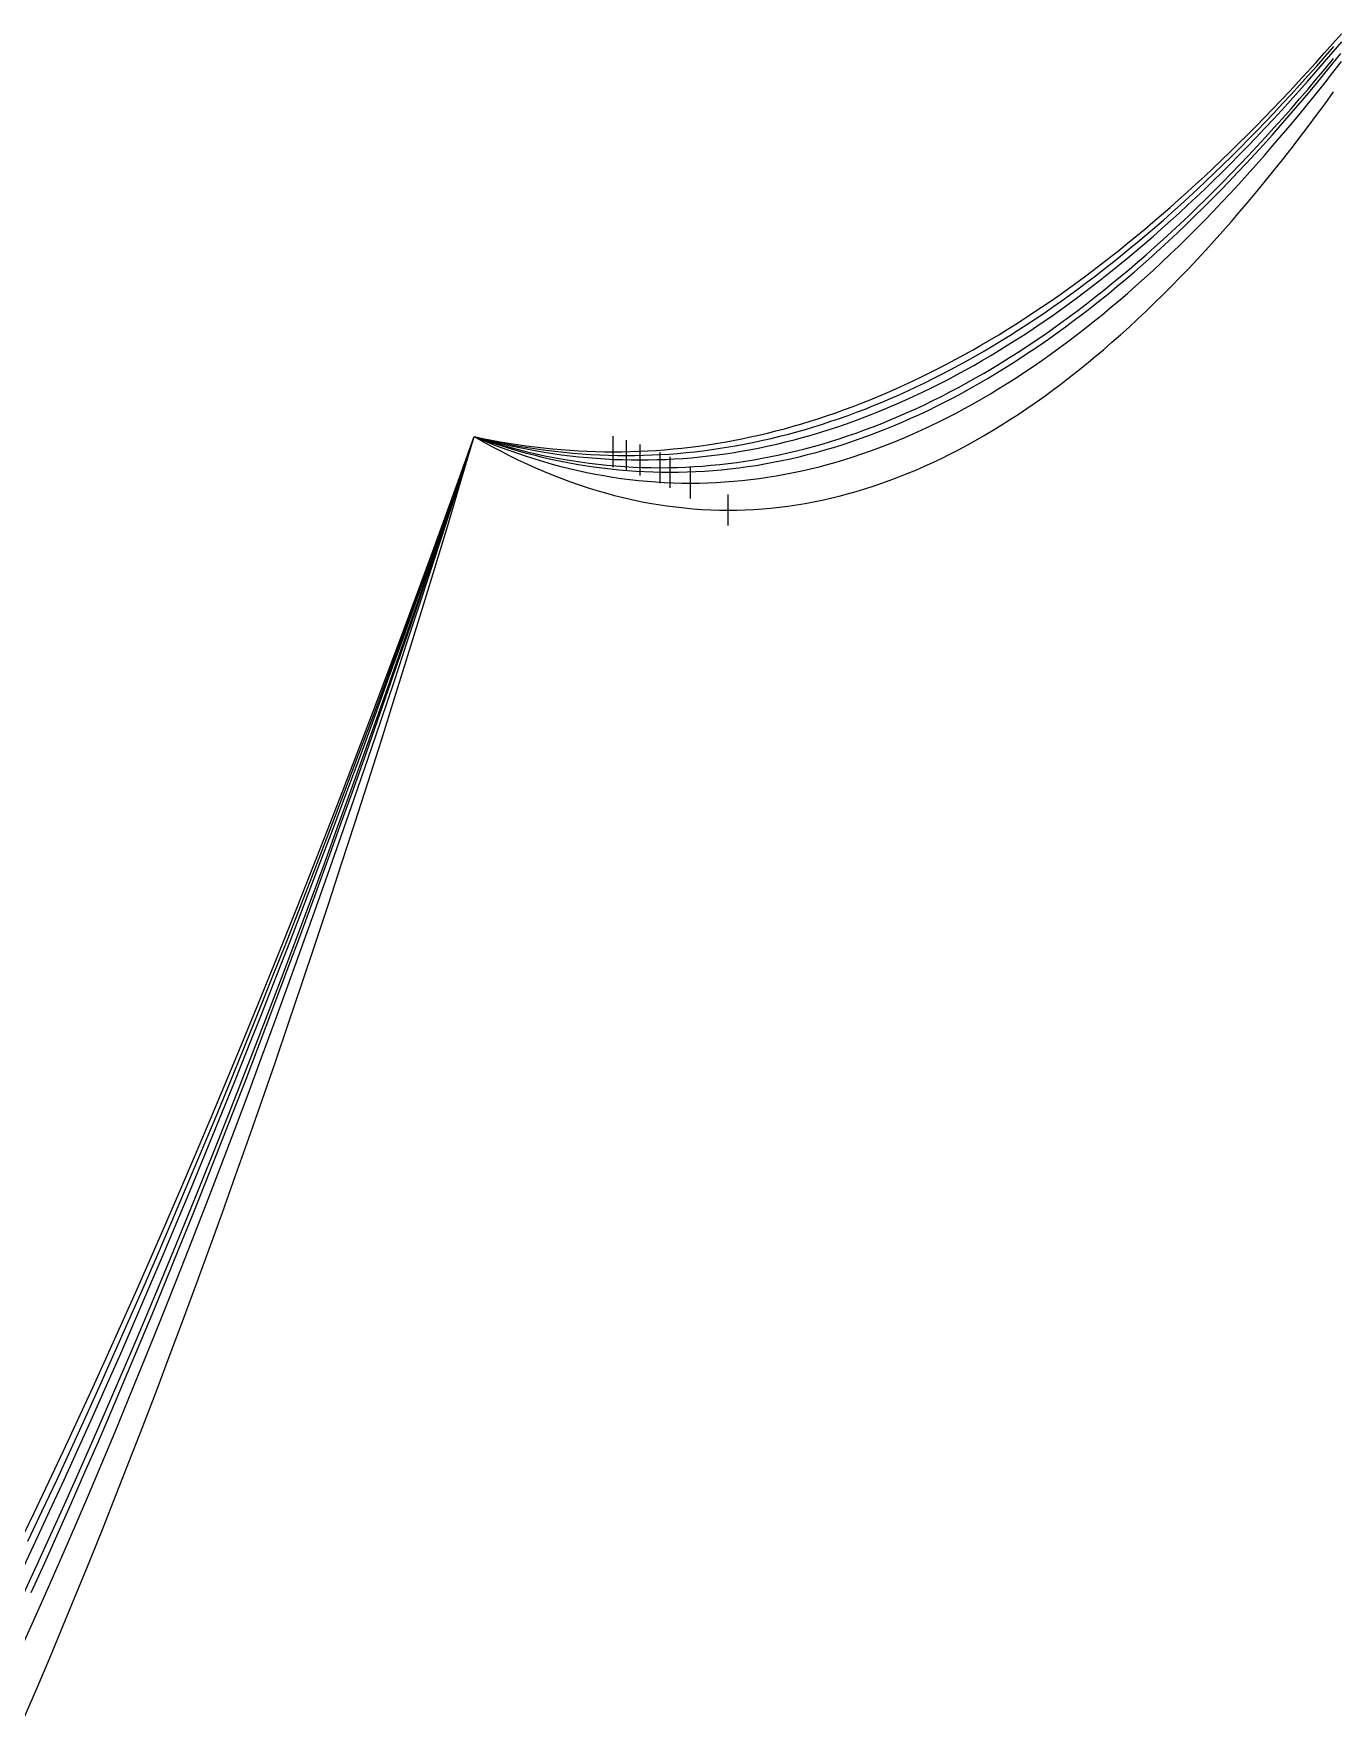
# Model space of a CAD drawing. Header units: metres. Extents: x -87 to 28195, y -4474 to 524.
# Drawn here: x 6958 to 7377, y -248 to 296 of the extents above; entities that cross this region are included whole.
import ezdxf

# ---------------------------------------------------------------- set-up
doc = ezdxf.new("R2010")
doc.units = ezdxf.units.M
for name, color, linetype in [('CATENARIES_-10_bare', 7, 'Continuous'), ('CATENARIES_-10_ICE', 7, 'Continuous'), ('CATENARIES_-19_bare', 7, 'Continuous'), ('CATENARIES_-19_HEAVY_ICE', 7, 'Continuous'), ('CATENARIES_0', 7, 'Continuous'), ('CATENARIES_0_ICE', 7, 'Continuous'), ('CATENARIES_50_theoretical', 7, 'Continuous')]:
    doc.layers.add(name, color=color, linetype=linetype)

msp = doc.modelspace()

# ---------------------------------------------------------------- linework, layer by layer
at = {"layer": 'CATENARIES_-10_bare'}
msp.add_line((7149.12, 154.78), (7149.12, 164.78), dxfattribs=at)
for points in [[(7099.92, 165.9, 0), (7102.81, 165.2, 0), (7105.71, 164.55, 0), (7108.6, 163.93, 0), (7111.5, 163.36, 0), (7114.39, 162.83, 0), (7117.28, 162.34, 0), (7120.18, 161.9, 0), (7123.07, 161.5, 0), (7125.97, 161.14, 0), (7128.86, 160.82, 0), (7131.76, 160.54, 0), (7134.65, 160.31, 0), (7137.54, 160.12, 0), (7140.44, 159.97, 0), (7143.33, 159.87, 0), (7146.23, 159.8, 0), (7149.12, 159.78, 0), (7151.87, 159.8, 0), (7154.63, 159.86, 0), (7157.38, 159.95, 0), (7160.13, 160.09, 0), (7162.88, 160.26, 0), (7165.64, 160.47, 0), (7168.39, 160.72, 0), (7171.14, 161.01, 0), (7173.9, 161.33, 0), (7176.65, 161.7, 0), (7179.4, 162.1, 0), (7182.15, 162.54, 0), (7184.91, 163.02, 0), (7187.66, 163.54, 0), (7190.41, 164.09, 0), (7193.17, 164.69, 0), (7195.92, 165.32, 0), (7198.67, 165.99, 0), (7201.43, 166.7, 0), (7204.18, 167.44, 0), (7206.93, 168.23, 0), (7209.68, 169.05, 0), (7212.44, 169.92, 0), (7215.19, 170.82, 0), (7217.94, 171.75, 0), (7220.7, 172.73, 0), (7223.45, 173.75, 0), (7226.2, 174.8, 0), (7228.95, 175.89, 0), (7231.71, 177.02, 0), (7234.46, 178.19, 0), (7237.21, 179.4, 0), (7239.97, 180.64, 0), (7242.72, 181.93, 0), (7245.47, 183.25, 0), (7248.23, 184.61, 0), (7250.98, 186.01, 0), (7253.73, 187.45, 0), (7256.48, 188.92, 0), (7259.24, 190.44, 0), (7261.99, 191.99, 0), (7264.74, 193.58, 0), (7267.5, 195.21, 0), (7270.25, 196.88, 0), (7273, 198.58, 0), (7275.76, 200.33, 0), (7278.51, 202.11, 0), (7281.26, 203.93, 0), (7284.01, 205.79, 0), (7286.77, 207.69, 0), (7289.52, 209.62, 0), (7292.27, 211.6, 0), (7295.03, 213.61, 0), (7297.78, 215.66, 0), (7300.53, 217.75, 0), (7303.28, 219.88, 0), (7306.04, 222.05, 0), (7308.79, 224.25, 0), (7311.54, 226.5, 0), (7314.3, 228.78, 0), (7317.05, 231.1, 0), (7319.8, 233.46, 0), (7322.56, 235.85, 0), (7325.31, 238.29, 0), (7328.06, 240.76, 0), (7330.81, 243.28, 0), (7333.57, 245.83, 0), (7336.32, 248.42, 0), (7339.07, 251.05, 0), (7341.83, 253.71, 0), (7344.58, 256.42, 0), (7347.33, 259.16, 0), (7350.08, 261.94, 0), (7352.84, 264.76, 0), (7355.59, 267.62, 0), (7358.34, 270.52, 0), (7361.1, 273.46, 0), (7363.85, 276.43, 0), (7366.6, 279.45, 0), (7369.36, 282.5, 0), (7372.11, 285.59, 0), (7374.86, 288.72, 0), (7377.61, 291.88, 0)], [(6955.75, -190.97, 0), (6960.4, -181.15, 0), (6965.05, -171.21, 0), (6969.7, -161.16, 0), (6974.35, -150.99, 0), (6979, -140.72, 0), (6983.65, -130.33, 0), (6988.3, -119.84, 0), (6992.95, -109.22, 0), (6997.6, -98.5, 0), (7002.25, -87.67, 0), (7006.91, -76.72, 0), (7011.56, -65.66, 0), (7016.21, -54.49, 0), (7020.86, -43.2, 0), (7025.51, -31.81, 0), (7030.16, -20.3, 0), (7034.81, -8.68, 0), (7039.46, 3.06, 0), (7044.11, 14.91, 0), (7048.76, 26.87, 0), (7053.41, 38.94, 0), (7058.06, 51.13, 0), (7062.71, 63.43, 0), (7067.36, 75.84, 0), (7072.02, 88.36, 0), (7076.67, 101, 0), (7081.32, 113.76, 0), (7085.97, 126.62, 0), (7090.62, 139.6, 0), (7095.27, 152.69, 0), (7099.92, 165.9, 0)]]:
    msp.add_polyline3d(points, dxfattribs=at)
at = {"layer": 'CATENARIES_-10_ICE'}
msp.add_line((7159.96, 150.85), (7159.96, 160.85), dxfattribs=at)
for points in [[(7099.92, 165.9, 0), (7102.78, 164.97, 0), (7105.64, 164.08, 0), (7108.5, 163.23, 0), (7111.36, 162.44, 0), (7114.21, 161.68, 0), (7117.07, 160.98, 0), (7119.93, 160.32, 0), (7122.79, 159.7, 0), (7125.65, 159.13, 0), (7128.51, 158.61, 0), (7131.37, 158.13, 0), (7134.23, 157.7, 0), (7137.09, 157.31, 0), (7139.95, 156.97, 0), (7142.8, 156.67, 0), (7145.66, 156.42, 0), (7148.52, 156.22, 0), (7151.38, 156.06, 0), (7154.24, 155.94, 0), (7157.1, 155.87, 0), (7159.96, 155.85, 0), (7162.71, 155.87, 0), (7165.47, 155.94, 0), (7168.22, 156.04, 0), (7170.98, 156.19, 0), (7173.73, 156.38, 0), (7176.49, 156.61, 0), (7179.24, 156.89, 0), (7182, 157.2, 0), (7184.75, 157.56, 0), (7187.51, 157.97, 0), (7190.26, 158.41, 0), (7193.01, 158.9, 0), (7195.77, 159.43, 0), (7198.52, 160, 0), (7201.28, 160.61, 0), (7204.03, 161.27, 0), (7206.79, 161.96, 0), (7209.54, 162.7, 0), (7212.3, 163.49, 0), (7215.05, 164.31, 0), (7217.81, 165.18, 0), (7220.56, 166.09, 0), (7223.32, 167.04, 0), (7226.07, 168.04, 0), (7228.83, 169.07, 0), (7231.58, 170.15, 0), (7234.34, 171.27, 0), (7237.09, 172.44, 0), (7239.84, 173.64, 0), (7242.6, 174.89, 0), (7245.35, 176.18, 0), (7248.11, 177.52, 0), (7250.86, 178.89, 0), (7253.62, 180.31, 0), (7256.37, 181.77, 0), (7259.13, 183.27, 0), (7261.88, 184.82, 0), (7264.64, 186.41, 0), (7267.39, 188.04, 0), (7270.15, 189.71, 0), (7272.9, 191.42, 0), (7275.66, 193.18, 0), (7278.41, 194.98, 0), (7281.17, 196.82, 0), (7283.92, 198.7, 0), (7286.67, 200.63, 0), (7289.43, 202.6, 0), (7292.18, 204.61, 0), (7294.94, 206.67, 0), (7297.69, 208.76, 0), (7300.45, 210.9, 0), (7303.2, 213.08, 0), (7305.96, 215.31, 0), (7308.71, 217.57, 0), (7311.47, 219.88, 0), (7314.22, 222.23, 0), (7316.98, 224.62, 0), (7319.73, 227.06, 0), (7322.49, 229.54, 0), (7325.24, 232.06, 0), (7328, 234.62, 0), (7330.75, 237.23, 0), (7333.51, 239.88, 0), (7336.26, 242.57, 0), (7339.01, 245.3, 0), (7341.77, 248.08, 0), (7344.52, 250.9, 0), (7347.28, 253.76, 0), (7350.03, 256.66, 0), (7352.79, 259.61, 0), (7355.54, 262.59, 0), (7358.3, 265.63, 0), (7361.05, 268.7, 0), (7363.81, 271.82, 0), (7366.56, 274.97, 0), (7369.32, 278.18, 0), (7372.07, 281.42, 0), (7374.83, 284.71, 0), (7377.58, 288.04, 0)], [(6954.38, -208.02, 0), (6958.79, -198.47, 0), (6963.2, -188.82, 0), (6967.61, -179.05, 0), (6972.02, -169.17, 0), (6976.44, -159.18, 0), (6980.85, -149.08, 0), (6985.26, -138.87, 0), (6989.67, -128.55, 0), (6994.08, -118.11, 0), (6998.49, -107.57, 0), (7002.9, -96.91, 0), (7007.31, -86.14, 0), (7011.72, -75.26, 0), (7016.13, -64.27, 0), (7020.54, -53.17, 0), (7024.95, -41.95, 0), (7029.36, -30.62, 0), (7033.77, -19.18, 0), (7038.18, -7.63, 0), (7042.59, 4.03, 0), (7047, 15.81, 0), (7051.41, 27.7, 0), (7055.82, 39.7, 0), (7060.23, 51.81, 0), (7064.64, 64.04, 0), (7069.05, 76.37, 0), (7073.46, 88.83, 0), (7077.87, 101.39, 0), (7082.28, 114.07, 0), (7086.69, 126.85, 0), (7091.1, 139.76, 0), (7095.51, 152.77, 0), (7099.92, 165.9, 0)]]:
    msp.add_polyline3d(points, dxfattribs=at)
at = {"layer": 'CATENARIES_-19_bare'}
msp.add_line((7144.83, 155.98), (7144.83, 165.98), dxfattribs=at)
for points in [[(7099.92, 165.9, 0), (7102.73, 165.3, 0), (7105.53, 164.75, 0), (7108.34, 164.23, 0), (7111.15, 163.75, 0), (7113.95, 163.31, 0), (7116.76, 162.9, 0), (7119.57, 162.54, 0), (7122.37, 162.21, 0), (7125.18, 161.93, 0), (7127.99, 161.68, 0), (7130.79, 161.46, 0), (7133.6, 161.29, 0), (7136.41, 161.16, 0), (7139.21, 161.06, 0), (7142.02, 161, 0), (7144.83, 160.98, 0), (7147.59, 161, 0), (7150.36, 161.06, 0), (7153.13, 161.15, 0), (7155.9, 161.28, 0), (7158.67, 161.45, 0), (7161.43, 161.66, 0), (7164.2, 161.9, 0), (7166.97, 162.18, 0), (7169.74, 162.5, 0), (7172.51, 162.85, 0), (7175.27, 163.24, 0), (7178.04, 163.67, 0), (7180.81, 164.14, 0), (7183.58, 164.64, 0), (7186.34, 165.19, 0), (7189.11, 165.77, 0), (7191.88, 166.38, 0), (7194.65, 167.04, 0), (7197.42, 167.73, 0), (7200.18, 168.45, 0), (7202.95, 169.22, 0), (7205.72, 170.02, 0), (7208.49, 170.86, 0), (7211.26, 171.74, 0), (7214.02, 172.66, 0), (7216.79, 173.61, 0), (7219.56, 174.6, 0), (7222.33, 175.63, 0), (7225.1, 176.69, 0), (7227.86, 177.79, 0), (7230.63, 178.93, 0), (7233.4, 180.11, 0), (7236.17, 181.32, 0), (7238.93, 182.57, 0), (7241.7, 183.86, 0), (7244.47, 185.19, 0), (7247.24, 186.55, 0), (7250.01, 187.95, 0), (7252.77, 189.39, 0), (7255.54, 190.87, 0), (7258.31, 192.38, 0), (7261.08, 193.93, 0), (7263.85, 195.52, 0), (7266.61, 197.15, 0), (7269.38, 198.81, 0), (7272.15, 200.51, 0), (7274.92, 202.25, 0), (7277.69, 204.02, 0), (7280.45, 205.83, 0), (7283.22, 207.68, 0), (7285.99, 209.57, 0), (7288.76, 211.5, 0), (7291.52, 213.46, 0), (7294.29, 215.46, 0), (7297.06, 217.5, 0), (7299.83, 219.57, 0), (7302.6, 221.68, 0), (7305.36, 223.83, 0), (7308.13, 226.02, 0), (7310.9, 228.24, 0), (7313.67, 230.5, 0), (7316.44, 232.8, 0), (7319.2, 235.14, 0), (7321.97, 237.51, 0), (7324.74, 239.93, 0), (7327.51, 242.38, 0), (7330.28, 244.86, 0), (7333.04, 247.39, 0), (7335.81, 249.95, 0), (7338.58, 252.55, 0), (7341.35, 255.18, 0), (7344.12, 257.86, 0), (7346.88, 260.57, 0), (7349.65, 263.32, 0), (7352.42, 266.11, 0), (7355.19, 268.93, 0), (7357.95, 271.79, 0), (7360.72, 274.69, 0), (7363.49, 277.63, 0), (7366.26, 280.6, 0), (7369.03, 283.62, 0), (7371.79, 286.67, 0), (7374.56, 289.75, 0), (7377.33, 292.88, 0), (7380.1, 296.04, 0)], [(6953.08, -191.63, 0), (6957.81, -181.78, 0), (6962.55, -171.82, 0), (6967.29, -161.75, 0), (6972.02, -151.56, 0), (6976.76, -141.27, 0), (6981.5, -130.86, 0), (6986.24, -120.34, 0), (6990.97, -109.71, 0), (6995.71, -98.96, 0), (7000.45, -88.11, 0), (7005.18, -77.14, 0), (7009.92, -66.06, 0), (7014.66, -54.86, 0), (7019.39, -43.56, 0), (7024.13, -32.14, 0), (7028.87, -20.61, 0), (7033.6, -8.97, 0), (7038.34, 2.79, 0), (7043.08, 14.66, 0), (7047.81, 26.64, 0), (7052.55, 38.74, 0), (7057.29, 50.94, 0), (7062.03, 63.26, 0), (7066.76, 75.7, 0), (7071.5, 88.24, 0), (7076.24, 100.9, 0), (7080.97, 113.67, 0), (7085.71, 126.56, 0), (7090.45, 139.56, 0), (7095.18, 152.67, 0), (7099.92, 165.9, 0)]]:
    msp.add_polyline3d(points, dxfattribs=at)
at = {"layer": 'CATENARIES_-19_HEAVY_ICE'}
msp.add_line((7169.83, 145.87), (7169.83, 155.87), dxfattribs=at)
for points in [[(7099.92, 165.9, 0), (7102.72, 164.72, 0), (7105.51, 163.59, 0), (7108.31, 162.51, 0), (7111.11, 161.47, 0), (7113.9, 160.49, 0), (7116.7, 159.55, 0), (7119.49, 158.66, 0), (7122.29, 157.82, 0), (7125.09, 157.02, 0), (7127.88, 156.28, 0), (7130.68, 155.58, 0), (7133.48, 154.93, 0), (7136.27, 154.33, 0), (7139.07, 153.78, 0), (7141.86, 153.27, 0), (7144.66, 152.81, 0), (7147.46, 152.4, 0), (7150.25, 152.04, 0), (7153.05, 151.73, 0), (7155.85, 151.47, 0), (7158.64, 151.25, 0), (7161.44, 151.08, 0), (7164.23, 150.96, 0), (7167.03, 150.89, 0), (7169.83, 150.87, 0), (7172.59, 150.89, 0), (7175.36, 150.96, 0), (7178.13, 151.08, 0), (7180.89, 151.24, 0), (7183.66, 151.45, 0), (7186.43, 151.71, 0), (7189.2, 152.02, 0), (7191.96, 152.37, 0), (7194.73, 152.77, 0), (7197.5, 153.22, 0), (7200.26, 153.72, 0), (7203.03, 154.26, 0), (7205.8, 154.85, 0), (7208.56, 155.48, 0), (7211.33, 156.16, 0), (7214.1, 156.89, 0), (7216.86, 157.67, 0), (7219.63, 158.5, 0), (7222.4, 159.37, 0), (7225.17, 160.29, 0), (7227.93, 161.25, 0), (7230.7, 162.27, 0), (7233.47, 163.33, 0), (7236.23, 164.43, 0), (7239, 165.59, 0), (7241.77, 166.79, 0), (7244.53, 168.04, 0), (7247.3, 169.33, 0), (7250.07, 170.68, 0), (7252.83, 172.07, 0), (7255.6, 173.5, 0), (7258.37, 174.99, 0), (7261.14, 176.52, 0), (7263.9, 178.1, 0), (7266.67, 179.72, 0), (7269.44, 181.4, 0), (7272.2, 183.12, 0), (7274.97, 184.88, 0), (7277.74, 186.7, 0), (7280.5, 188.56, 0), (7283.27, 190.47, 0), (7286.04, 192.43, 0), (7288.81, 194.43, 0), (7291.57, 196.48, 0), (7294.34, 198.58, 0), (7297.11, 200.72, 0), (7299.87, 202.92, 0), (7302.64, 205.16, 0), (7305.41, 207.44, 0), (7308.17, 209.78, 0), (7310.94, 212.16, 0), (7313.71, 214.59, 0), (7316.47, 217.06, 0), (7319.24, 219.59, 0), (7322.01, 222.16, 0), (7324.78, 224.77, 0), (7327.54, 227.44, 0), (7330.31, 230.15, 0), (7333.08, 232.91, 0), (7335.84, 235.72, 0), (7338.61, 238.57, 0), (7341.38, 241.48, 0), (7344.14, 244.43, 0), (7346.91, 247.42, 0), (7349.68, 250.47, 0), (7352.45, 253.56, 0), (7355.21, 256.7, 0), (7357.98, 259.88, 0), (7360.75, 263.12, 0), (7363.51, 266.4, 0), (7366.28, 269.73, 0), (7369.05, 273.1, 0), (7371.81, 276.53, 0), (7374.58, 280, 0), (7377.35, 283.52, 0), (7380.11, 287.08, 0)], [(6953.81, -225.03, 0), (6958.11, -215.46, 0), (6962.4, -205.78, 0), (6966.7, -195.99, 0), (6971, -186.07, 0), (6975.3, -176.04, 0), (6979.59, -165.9, 0), (6983.89, -155.63, 0), (6988.19, -145.25, 0), (6992.49, -134.76, 0), (6996.78, -124.14, 0), (7001.08, -113.41, 0), (7005.38, -102.56, 0), (7009.68, -91.6, 0), (7013.97, -80.51, 0), (7018.27, -69.31, 0), (7022.57, -58, 0), (7026.86, -46.56, 0), (7031.16, -35.01, 0), (7035.46, -23.34, 0), (7039.76, -11.55, 0), (7044.05, 0.36, 0), (7048.35, 12.38, 0), (7052.65, 24.52, 0), (7056.95, 36.78, 0), (7061.24, 49.16, 0), (7065.54, 61.66, 0), (7069.84, 74.27, 0), (7074.14, 87.01, 0), (7078.43, 99.86, 0), (7082.73, 112.83, 0), (7087.03, 125.92, 0), (7091.33, 139.13, 0), (7095.62, 152.45, 0), (7099.92, 165.9, 0)]]:
    msp.add_polyline3d(points, dxfattribs=at)
at = {"layer": 'CATENARIES_0'}
msp.add_line((7153.51, 153.36), (7153.51, 163.36), dxfattribs=at)
for points in [[(7099.92, 165.9, 0), (7102.74, 165.13, 0), (7105.56, 164.4, 0), (7108.38, 163.71, 0), (7111.2, 163.06, 0), (7114.02, 162.45, 0), (7116.84, 161.89, 0), (7119.66, 161.36, 0), (7122.48, 160.88, 0), (7125.31, 160.45, 0), (7128.13, 160.05, 0), (7130.95, 159.69, 0), (7133.77, 159.38, 0), (7136.59, 159.11, 0), (7139.41, 158.88, 0), (7142.23, 158.69, 0), (7145.05, 158.54, 0), (7147.87, 158.44, 0), (7150.69, 158.38, 0), (7153.51, 158.36, 0), (7156.28, 158.38, 0), (7159.04, 158.44, 0), (7161.8, 158.54, 0), (7164.57, 158.68, 0), (7167.33, 158.86, 0), (7170.1, 159.08, 0), (7172.86, 159.34, 0), (7175.62, 159.64, 0), (7178.39, 159.98, 0), (7181.15, 160.36, 0), (7183.92, 160.78, 0), (7186.68, 161.25, 0), (7189.44, 161.75, 0), (7192.21, 162.29, 0), (7194.97, 162.87, 0), (7197.74, 163.49, 0), (7200.5, 164.16, 0), (7203.27, 164.86, 0), (7206.03, 165.6, 0), (7208.79, 166.38, 0), (7211.56, 167.21, 0), (7214.32, 168.07, 0), (7217.09, 168.97, 0), (7219.85, 169.92, 0), (7222.61, 170.9, 0), (7225.38, 171.92, 0), (7228.14, 172.99, 0), (7230.91, 174.09, 0), (7233.67, 175.24, 0), (7236.43, 176.42, 0), (7239.2, 177.64, 0), (7241.96, 178.91, 0), (7244.73, 180.21, 0), (7247.49, 181.56, 0), (7250.25, 182.95, 0), (7253.02, 184.37, 0), (7255.78, 185.84, 0), (7258.55, 187.34, 0), (7261.31, 188.89, 0), (7264.07, 190.47, 0), (7266.84, 192.1, 0), (7269.6, 193.77, 0), (7272.37, 195.48, 0), (7275.13, 197.22, 0), (7277.9, 199.01, 0), (7280.66, 200.84, 0), (7283.42, 202.71, 0), (7286.19, 204.61, 0), (7288.95, 206.56, 0), (7291.72, 208.55, 0), (7294.48, 210.58, 0), (7297.24, 212.65, 0), (7300.01, 214.76, 0), (7302.77, 216.91, 0), (7305.54, 219.1, 0), (7308.3, 221.33, 0), (7311.06, 223.6, 0), (7313.83, 225.91, 0), (7316.59, 228.26, 0), (7319.36, 230.65, 0), (7322.12, 233.08, 0), (7324.88, 235.55, 0), (7327.65, 238.07, 0), (7330.41, 240.62, 0), (7333.18, 243.21, 0), (7335.94, 245.84, 0), (7338.71, 248.52, 0), (7341.47, 251.23, 0), (7344.23, 253.98, 0), (7347, 256.78, 0), (7349.76, 259.61, 0), (7352.53, 262.49, 0), (7355.29, 265.4, 0), (7358.05, 268.36, 0), (7360.82, 271.36, 0), (7363.58, 274.39, 0), (7366.35, 277.47, 0), (7369.11, 280.59, 0), (7371.87, 283.74, 0), (7374.64, 286.94, 0), (7377.4, 290.18, 0), (7380.17, 293.46, 0)], [(6953.75, -200.58, 0), (6958.32, -190.87, 0), (6962.89, -181.05, 0), (6967.46, -171.12, 0), (6972.02, -161.08, 0), (6976.59, -150.93, 0), (6981.16, -140.66, 0), (6985.73, -130.28, 0), (6990.3, -119.79, 0), (6994.86, -109.19, 0), (6999.43, -98.47, 0), (7004, -87.64, 0), (7008.57, -76.7, 0), (7013.13, -65.65, 0), (7017.7, -54.48, 0), (7022.27, -43.2, 0), (7026.84, -31.8, 0), (7031.4, -20.3, 0), (7035.97, -8.68, 0), (7040.54, 3.05, 0), (7045.11, 14.9, 0), (7049.68, 26.86, 0), (7054.24, 38.93, 0), (7058.81, 51.12, 0), (7063.38, 63.41, 0), (7067.95, 75.83, 0), (7072.51, 88.35, 0), (7077.08, 100.99, 0), (7081.65, 113.75, 0), (7086.22, 126.61, 0), (7090.78, 139.6, 0), (7095.35, 152.69, 0), (7099.92, 165.9, 0)]]:
    msp.add_polyline3d(points, dxfattribs=at)
at = {"layer": 'CATENARIES_0_ICE'}
msp.add_line((7163.2, 149.38), (7163.2, 159.38), dxfattribs=at)
for points in [[(7099.92, 165.9, 0), (7102.67, 164.92, 0), (7105.42, 163.98, 0), (7108.17, 163.09, 0), (7110.93, 162.24, 0), (7113.68, 161.44, 0), (7116.43, 160.67, 0), (7119.18, 159.95, 0), (7121.93, 159.28, 0), (7124.68, 158.65, 0), (7127.43, 158.06, 0), (7130.19, 157.52, 0), (7132.94, 157.02, 0), (7135.69, 156.56, 0), (7138.44, 156.14, 0), (7141.19, 155.77, 0), (7143.94, 155.45, 0), (7146.69, 155.16, 0), (7149.44, 154.92, 0), (7152.2, 154.73, 0), (7154.95, 154.58, 0), (7157.7, 154.47, 0), (7160.45, 154.4, 0), (7163.2, 154.38, 0), (7165.98, 154.4, 0), (7168.76, 154.47, 0), (7171.54, 154.58, 0), (7174.31, 154.74, 0), (7177.09, 154.94, 0), (7179.87, 155.18, 0), (7182.65, 155.47, 0), (7185.43, 155.8, 0), (7188.21, 156.18, 0), (7190.98, 156.6, 0), (7193.76, 157.07, 0), (7196.54, 157.58, 0), (7199.32, 158.13, 0), (7202.1, 158.73, 0), (7204.88, 159.38, 0), (7207.65, 160.06, 0), (7210.43, 160.8, 0), (7213.21, 161.57, 0), (7215.99, 162.4, 0), (7218.77, 163.26, 0), (7221.55, 164.17, 0), (7224.32, 165.13, 0), (7227.1, 166.13, 0), (7229.88, 167.17, 0), (7232.66, 168.26, 0), (7235.44, 169.39, 0), (7238.22, 170.57, 0), (7240.99, 171.79, 0), (7243.77, 173.06, 0), (7246.55, 174.37, 0), (7249.33, 175.72, 0), (7252.11, 177.12, 0), (7254.89, 178.56, 0), (7257.66, 180.05, 0), (7260.44, 181.59, 0), (7263.22, 183.16, 0), (7266, 184.78, 0), (7268.78, 186.45, 0), (7271.56, 188.16, 0), (7274.33, 189.92, 0), (7277.11, 191.72, 0), (7279.89, 193.56, 0), (7282.67, 195.45, 0), (7285.45, 197.38, 0), (7288.23, 199.36, 0), (7291, 201.38, 0), (7293.78, 203.45, 0), (7296.56, 205.56, 0), (7299.34, 207.72, 0), (7302.12, 209.92, 0), (7304.9, 212.16, 0), (7307.67, 214.45, 0), (7310.45, 216.78, 0), (7313.23, 219.16, 0), (7316.01, 221.59, 0), (7318.79, 224.05, 0), (7321.57, 226.57, 0), (7324.34, 229.12, 0), (7327.12, 231.72, 0), (7329.9, 234.37, 0), (7332.68, 237.06, 0), (7335.46, 239.8, 0), (7338.24, 242.58, 0), (7341.01, 245.4, 0), (7343.79, 248.27, 0), (7346.57, 251.18, 0), (7349.35, 254.14, 0), (7352.13, 257.15, 0), (7354.91, 260.19, 0), (7357.68, 263.29, 0), (7360.46, 266.42, 0), (7363.24, 269.6, 0), (7366.02, 272.83, 0), (7368.8, 276.1, 0), (7371.58, 279.42, 0), (7374.35, 282.78, 0), (7377.13, 286.18, 0), (7379.91, 289.64, 0)], [(6956.85, -207.48, 0), (6961.19, -197.95, 0), (6965.52, -188.3, 0), (6969.86, -178.55, 0), (6974.19, -168.68, 0), (6978.53, -158.71, 0), (6982.86, -148.62, 0), (6987.2, -138.43, 0), (6991.53, -128.12, 0), (6995.87, -117.7, 0), (7000.21, -107.17, 0), (7004.54, -96.53, 0), (7008.88, -85.77, 0), (7013.21, -74.91, 0), (7017.55, -63.93, 0), (7021.88, -52.84, 0), (7026.22, -41.64, 0), (7030.55, -30.33, 0), (7034.89, -18.91, 0), (7039.22, -7.37, 0), (7043.56, 4.27, 0), (7047.89, 16.03, 0), (7052.23, 27.9, 0), (7056.57, 39.89, 0), (7060.9, 51.98, 0), (7065.24, 64.19, 0), (7069.57, 76.51, 0), (7073.91, 88.94, 0), (7078.24, 101.49, 0), (7082.58, 114.14, 0), (7086.91, 126.91, 0), (7091.25, 139.8, 0), (7095.58, 152.79, 0), (7099.92, 165.9, 0)]]:
    msp.add_polyline3d(points, dxfattribs=at)
at = {"layer": 'CATENARIES_50_theoretical'}
msp.add_line((7182.01, 137.13), (7182.01, 147.13), dxfattribs=at)
for points in [[(7099.92, 165.9, 0), (7102.75, 164.29, 0), (7105.58, 162.73, 0), (7108.41, 161.24, 0), (7111.24, 159.79, 0), (7114.07, 158.41, 0), (7116.9, 157.08, 0), (7119.73, 155.81, 0), (7122.57, 154.59, 0), (7125.4, 153.44, 0), (7128.23, 152.33, 0), (7131.06, 151.29, 0), (7133.89, 150.3, 0), (7136.72, 149.37, 0), (7139.55, 148.49, 0), (7142.38, 147.67, 0), (7145.21, 146.91, 0), (7148.04, 146.2, 0), (7150.87, 145.55, 0), (7153.7, 144.96, 0), (7156.53, 144.42, 0), (7159.36, 143.94, 0), (7162.19, 143.52, 0), (7165.02, 143.15, 0), (7167.86, 142.84, 0), (7170.69, 142.58, 0), (7173.52, 142.39, 0), (7176.35, 142.25, 0), (7179.18, 142.16, 0), (7182.01, 142.13, 0), (7184.76, 142.16, 0), (7187.52, 142.24, 0), (7190.27, 142.37, 0), (7193.03, 142.56, 0), (7195.78, 142.8, 0), (7198.54, 143.1, 0), (7201.29, 143.44, 0), (7204.05, 143.84, 0), (7206.8, 144.3, 0), (7209.55, 144.81, 0), (7212.31, 145.37, 0), (7215.06, 145.99, 0), (7217.82, 146.65, 0), (7220.57, 147.38, 0), (7223.33, 148.15, 0), (7226.08, 148.98, 0), (7228.84, 149.87, 0), (7231.59, 150.8, 0), (7234.35, 151.79, 0), (7237.1, 152.84, 0), (7239.85, 153.93, 0), (7242.61, 155.08, 0), (7245.36, 156.29, 0), (7248.12, 157.55, 0), (7250.87, 158.86, 0), (7253.63, 160.22, 0), (7256.38, 161.64, 0), (7259.14, 163.11, 0), (7261.89, 164.64, 0), (7264.65, 166.22, 0), (7267.4, 167.85, 0), (7270.15, 169.54, 0), (7272.91, 171.28, 0), (7275.66, 173.07, 0), (7278.42, 174.92, 0), (7281.17, 176.82, 0), (7283.93, 178.78, 0), (7286.68, 180.78, 0), (7289.44, 182.85, 0), (7292.19, 184.96, 0), (7294.95, 187.13, 0), (7297.7, 189.35, 0), (7300.46, 191.63, 0), (7303.21, 193.96, 0), (7305.96, 196.35, 0), (7308.72, 198.78, 0), (7311.47, 201.28, 0), (7314.23, 203.82, 0), (7316.98, 206.42, 0), (7319.74, 209.07, 0), (7322.49, 211.78, 0), (7325.25, 214.54, 0), (7328, 217.35, 0), (7330.76, 220.22, 0), (7333.51, 223.14, 0), (7336.26, 226.12, 0), (7339.02, 229.15, 0), (7341.77, 232.23, 0), (7344.53, 235.37, 0), (7347.28, 238.56, 0), (7350.04, 241.8, 0), (7352.79, 245.1, 0), (7355.55, 248.46, 0), (7358.3, 251.86, 0), (7361.06, 255.32, 0), (7363.81, 258.84, 0), (7366.56, 262.41, 0), (7369.32, 266.03, 0), (7372.07, 269.7, 0), (7374.83, 273.43, 0), (7377.58, 277.22, 0)], [(6954.34, -248.49, 0), (6958.62, -238.51, 0), (6962.91, -228.39, 0), (6967.19, -218.15, 0), (6971.47, -207.77, 0), (6975.75, -197.26, 0), (6980.03, -186.62, 0), (6984.31, -175.84, 0), (6988.6, -164.93, 0), (6992.88, -153.89, 0), (6997.16, -142.71, 0), (7001.44, -131.4, 0), (7005.72, -119.95, 0), (7010, -108.38, 0), (7014.29, -96.66, 0), (7018.57, -84.82, 0), (7022.85, -72.84, 0), (7027.13, -60.72, 0), (7031.41, -48.47, 0), (7035.69, -36.09, 0), (7039.98, -23.57, 0), (7044.26, -10.91, 0), (7048.54, 1.87, 0), (7052.82, 14.8, 0), (7057.1, 27.86, 0), (7061.38, 41.05, 0), (7065.67, 54.38, 0), (7069.95, 67.84, 0), (7074.23, 81.44, 0), (7078.51, 95.18, 0), (7082.79, 109.05, 0), (7087.07, 123.06, 0), (7091.36, 137.2, 0), (7095.64, 151.48, 0), (7099.92, 165.9, 0)]]:
    msp.add_polyline3d(points, dxfattribs=at)

doc.saveas('drawing.dxf')
